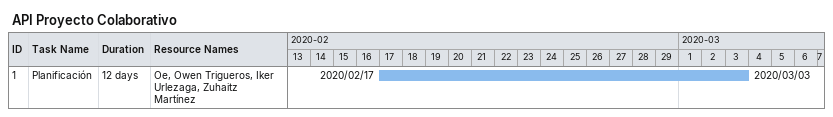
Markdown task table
API Proyecto Colaborativo

| ID | Task | Duration | Start | Finish | Resources |
|---|---|---|---|---|---|
| 1 | Planificación | 12d | 2020-02-17 | 2020-03-03 | Oe, Owen Trigueros, Iker Urlezaga, Zuhaitz Martínez |
